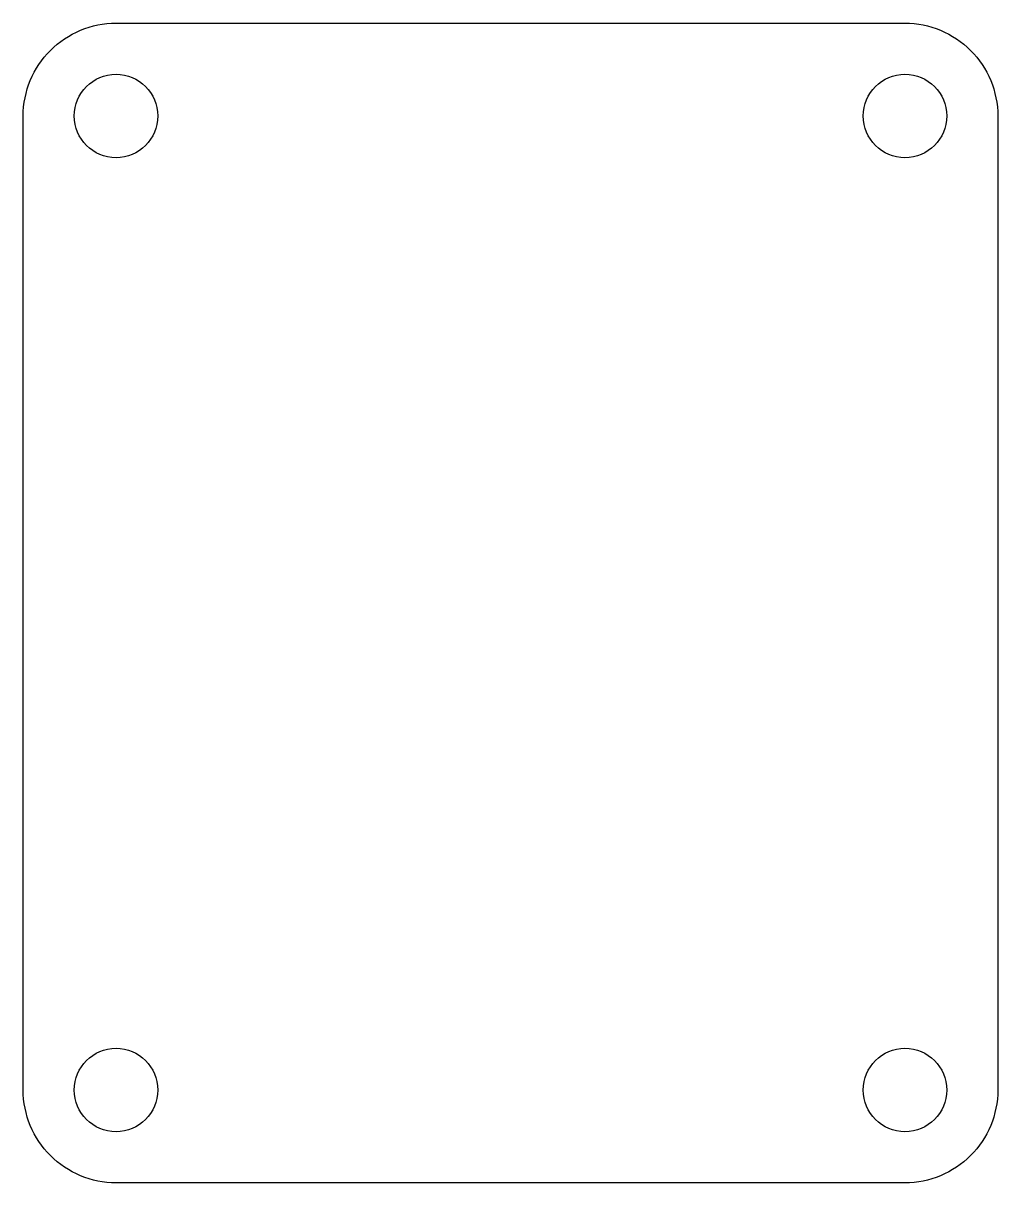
# Model space of a CAD drawing. Extents: x -52 to 52, y -62 to 62.
import ezdxf

# ---------------------------------------------------------------- set-up
doc = ezdxf.new("R2010")
doc.units = 0

msp = doc.modelspace()

# ---------------------------------------------------------------- linework, layer by layer
at = {"layer": '1'}
msp.add_lwpolyline([(52.5, 52.5), (52.5, -52.5, -0.414214), (42.5, -62.5), (-42.5, -62.5, -0.414214), (-52.5, -52.5), (-52.5, 52.5, -0.414214), (-42.5, 62.5), (42.5, 62.5, -0.414214)], format="xyb", close=True, dxfattribs=at)
for centre in [(-42.5, 52.5), (42.5, 52.5), (-42.5, -52.5), (42.5, -52.5)]:
    msp.add_circle(centre, 4.5, dxfattribs=at)

doc.saveas('drawing.dxf')
